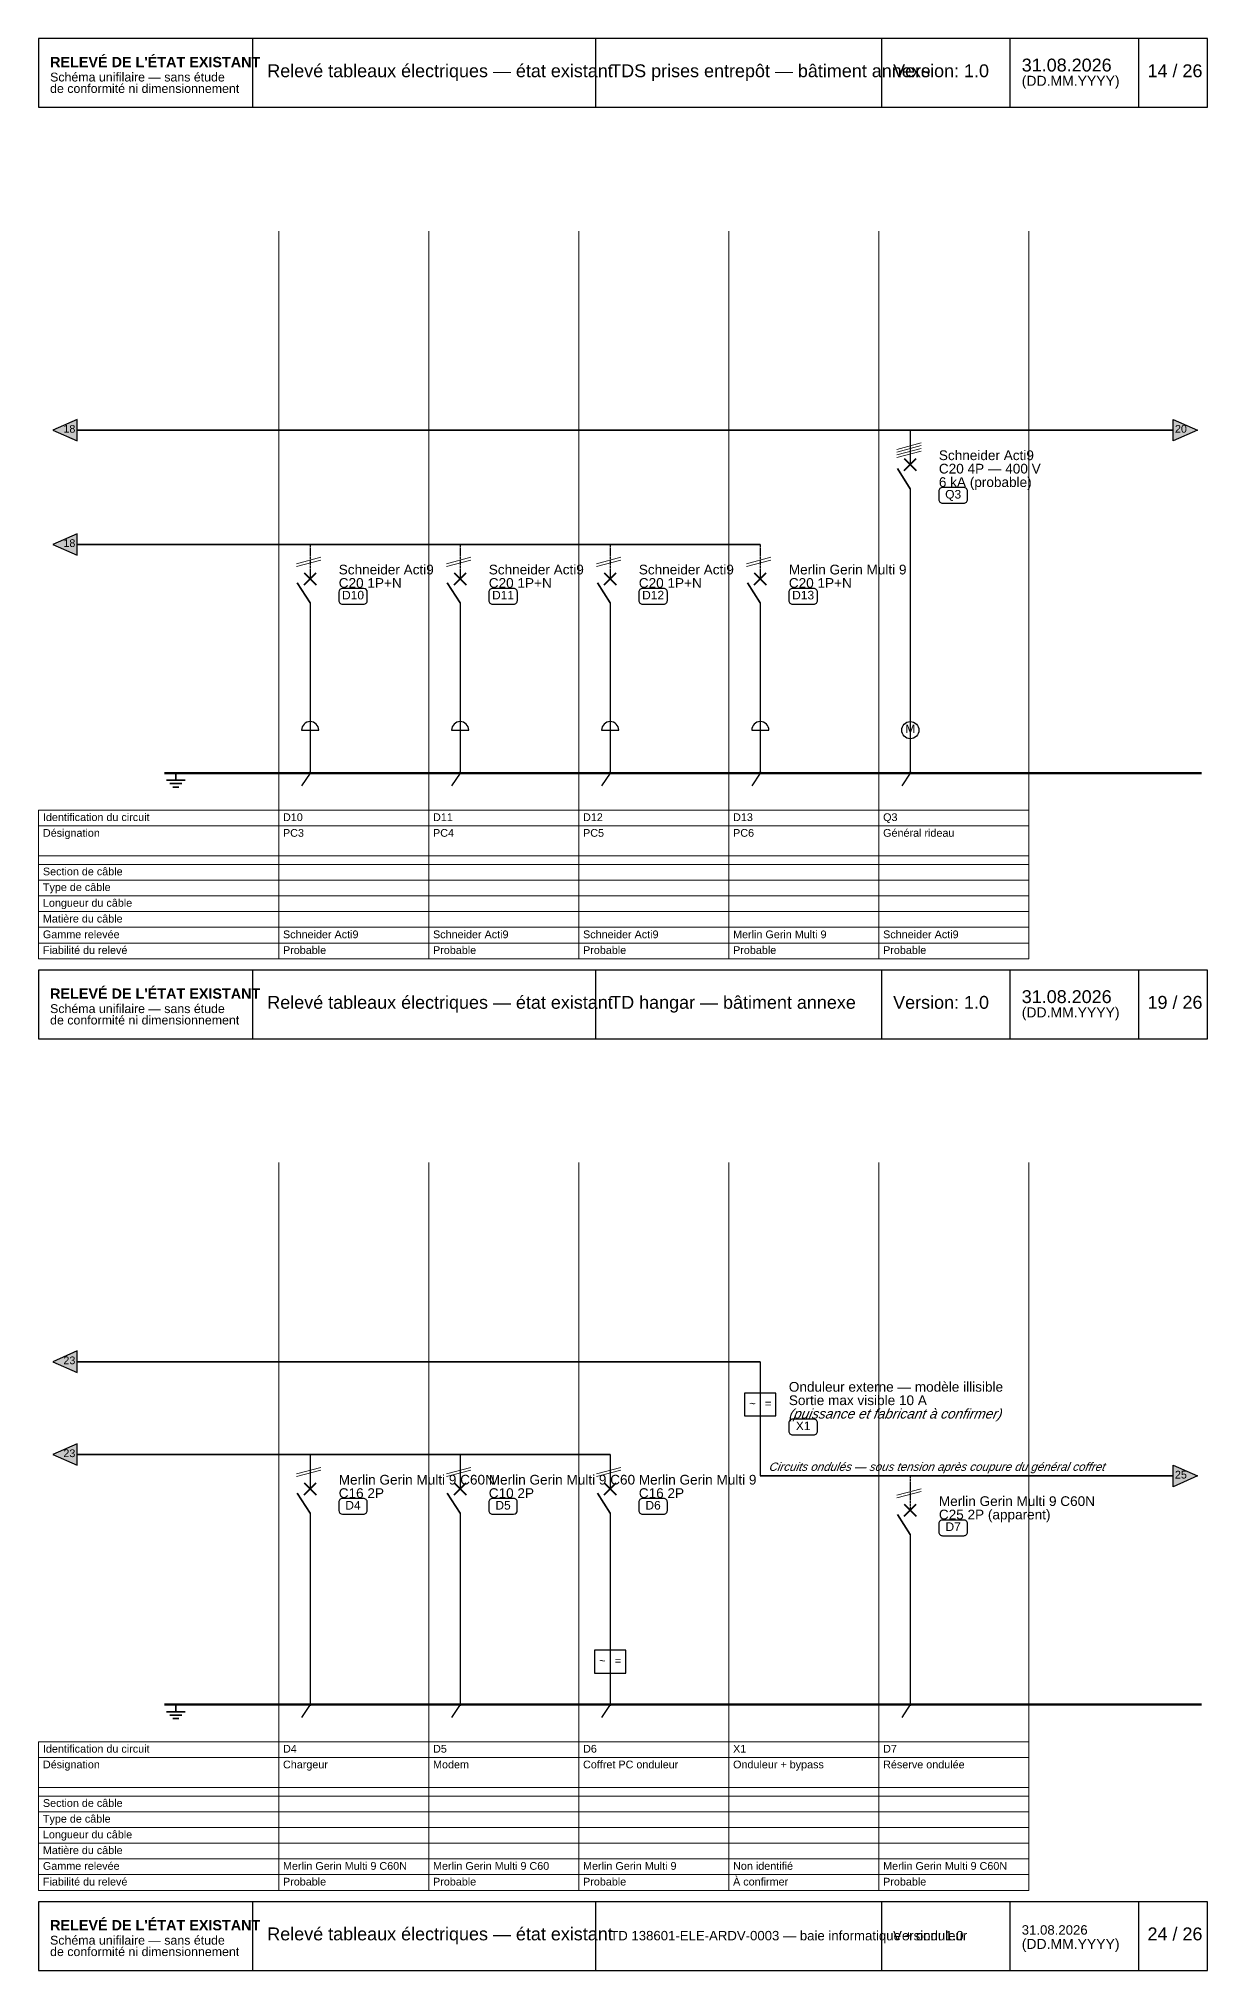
# Model space of a CAD drawing. Header units: millimetres. Extents: x 4 to 1561, y -1145 to 205.
# Drawn here: x 1272.2 to 1560.8, y -915.1 to -438.1 of the extents above; entities that cross this region are included whole.
import ezdxf
from ezdxf.enums import TextEntityAlignment as Align

# ---------------------------------------------------------------- set-up
doc = ezdxf.new("R2010")
doc.units = ezdxf.units.MM
doc.header["$LTSCALE"] = 0.5
doc.linetypes.add('DASHED', pattern=[1.524, 1.27, -0.254])
for name, color, linetype, lineweight in [('RENVOIS_FOLIO', 5, 'CONTINUOUS', 25), ('SCHEMA', 7, 'CONTINUOUS', 35), ('SCHEMA_PROBABLE', 7, 'DASHED', 35), ('SYMBOLES', 7, 'CONTINUOUS', 25), ('TERRE', 3, 'CONTINUOUS', 50), ('TEXTE', 7, 'CONTINUOUS', 13), ('TEXTE_A_CONFIRMER', 1, 'CONTINUOUS', 13), ('TRAME', 253, 'CONTINUOUS', 9)]:
    doc.layers.add(name, color=color, linetype=linetype, lineweight=lineweight)
doc.styles.add('SCHEMA', font='arial.ttf')
doc.styles.add('SCHEMA_GRAS', font='arialbd.ttf')
doc.styles.add('SCHEMA_ITAL', font='ariali.ttf')

msp = doc.modelspace()

# ---------------------------------------------------------------- hatches: boundary and pattern name
at = {"layer": 'RENVOIS_FOLIO'}
for points in [[(1281.76, -532.13), (1275.76, -534.78), (1281.76, -537.42)], [(1552.3, -532.13), (1558.3, -534.78), (1552.3, -537.42)], [(1281.76, -560.35), (1275.76, -563), (1281.76, -565.65)], [(1281.76, -762.13), (1275.76, -764.78), (1281.76, -767.42)], [(1281.76, -785.06), (1275.76, -787.71), (1281.76, -790.35)], [(1552.3, -790.35), (1558.3, -793), (1552.3, -795.65)]]:
    msp.add_hatch(color=7, dxfattribs=at).paths.add_polyline_path(points)
at = {"layer": 'SCHEMA'}
h = msp.add_hatch(color=7, dxfattribs=at)
edge = h.paths.add_edge_path()
edge.add_arc((1339.26, -619.44), 0.388, 0, 360)
h = msp.add_hatch(color=7, dxfattribs=at)
edge = h.paths.add_edge_path()
edge.add_arc((1376.3, -619.44), 0.388, 0, 360)
h = msp.add_hatch(color=7, dxfattribs=at)
edge = h.paths.add_edge_path()
edge.add_arc((1413.34, -619.44), 0.388, 0, 360)
h = msp.add_hatch(color=7, dxfattribs=at)
edge = h.paths.add_edge_path()
edge.add_arc((1450.39, -619.44), 0.388, 0, 360)
h = msp.add_hatch(color=7, dxfattribs=at)
edge = h.paths.add_edge_path()
edge.add_arc((1487.43, -619.44), 0.388, 0, 360)
h = msp.add_hatch(color=7, dxfattribs=at)
edge = h.paths.add_edge_path()
edge.add_arc((1339.26, -849.44), 0.388, 0, 360)
h = msp.add_hatch(color=7, dxfattribs=at)
edge = h.paths.add_edge_path()
edge.add_arc((1376.3, -849.44), 0.388, 0, 360)
h = msp.add_hatch(color=7, dxfattribs=at)
edge = h.paths.add_edge_path()
edge.add_arc((1413.34, -849.44), 0.388, 0, 360)
h = msp.add_hatch(color=7, dxfattribs=at)
edge = h.paths.add_edge_path()
edge.add_arc((1487.43, -849.44), 0.388, 0, 360)

# ---------------------------------------------------------------- linework, layer by layer
at = {"layer": 'RENVOIS_FOLIO'}
for points in [[(1281.76, -532.13), (1275.76, -534.78), (1281.76, -537.42)], [(1552.3, -532.13), (1558.3, -534.78), (1552.3, -537.42)], [(1281.76, -560.35), (1275.76, -563), (1281.76, -565.65)], [(1281.76, -762.13), (1275.76, -764.78), (1281.76, -767.42)], [(1281.76, -785.06), (1275.76, -787.71), (1281.76, -790.35)], [(1552.3, -790.35), (1558.3, -793), (1552.3, -795.65)]]:
    msp.add_lwpolyline(points, close=True, dxfattribs=at)
at = {"layer": 'SCHEMA', "lineweight": 35}
for p, q in [((1281.76, -534.78), (1552.3, -534.78)), ((1484.25, -544.3), (1487.43, -549.24)), ((1281.76, -563), (1450.39, -563)), ((1336.09, -572.52), (1339.26, -577.46)), ((1373.13, -572.52), (1376.3, -577.46)), ((1410.17, -572.52), (1413.34, -577.46)), ((1447.21, -572.52), (1450.39, -577.46)), ((1306.1, -619.44), (1306.1, -621.21)), ((1303.81, -621.21), (1308.39, -621.21)), ((1304.62, -622.06), (1307.58, -622.06)), ((1305.39, -622.9), (1306.81, -622.9)), ((1281.76, -764.78), (1450.39, -764.78)), ((1281.76, -787.71), (1413.34, -787.71)), ((1450.39, -793), (1552.3, -793)), ((1336.09, -797.23), (1339.26, -802.17)), ((1373.13, -797.23), (1376.3, -802.17)), ((1410.17, -797.23), (1413.34, -802.17)), ((1484.25, -802.52), (1487.43, -807.46)), ((1303.81, -851.21), (1308.39, -851.21)), ((1304.62, -852.06), (1307.58, -852.06)), ((1305.39, -852.9), (1306.81, -852.9)), ((1306.1, -849.44), (1306.1, -851.21))]:
    msp.add_line(p, q, dxfattribs=at)
at = {"layer": 'SCHEMA', "lineweight": 30}
for p, q in [((1487.43, -534.78), (1487.43, -543.24)), ((1487.43, -549.24), (1487.43, -619.44)), ((1339.26, -577.46), (1339.26, -619.44)), ((1376.3, -577.46), (1376.3, -619.44)), ((1413.34, -577.46), (1413.34, -619.44)), ((1450.39, -577.46), (1450.39, -619.44)), ((1337.14, -608.86), (1341.38, -608.86)), ((1374.19, -608.86), (1378.42, -608.86)), ((1411.23, -608.86), (1415.46, -608.86)), ((1448.27, -608.86), (1452.5, -608.86)), ((1339.26, -619.44), (1337.14, -622.62)), ((1376.3, -619.44), (1374.19, -622.62)), ((1413.34, -619.44), (1411.23, -622.62)), ((1450.39, -619.44), (1448.27, -622.62)), ((1487.43, -619.44), (1485.31, -622.62)), ((1450.39, -764.78), (1450.39, -773.24)), ((1450.39, -772.54), (1450.39, -778.18)), ((1450.39, -773.24), (1450.39, -779.24)), ((1450.39, -779.24), (1450.39, -793)), ((1339.26, -787.71), (1339.26, -796.17)), ((1376.3, -787.71), (1376.3, -796.17)), ((1413.34, -787.71), (1413.34, -796.17)), ((1339.26, -802.17), (1339.26, -849.44)), ((1376.3, -802.17), (1376.3, -849.44)), ((1413.34, -802.17), (1413.34, -849.44)), ((1487.43, -807.46), (1487.43, -849.44)), ((1413.34, -836.04), (1413.34, -841.68)), ((1339.26, -849.44), (1337.14, -852.62)), ((1376.3, -849.44), (1374.19, -852.62)), ((1413.34, -849.44), (1411.23, -852.62)), ((1487.43, -849.44), (1485.31, -852.62))]:
    msp.add_line(p, q, dxfattribs=at)
at = {"layer": 'SCHEMA', "lineweight": 40}
for p, q in [((1485.95, -544.73), (1488.91, -541.76)), ((1485.95, -541.76), (1488.91, -544.73)), ((1337.78, -572.95), (1340.74, -569.99)), ((1337.78, -569.99), (1340.74, -572.95)), ((1374.82, -572.95), (1377.78, -569.99)), ((1374.82, -569.99), (1377.78, -572.95)), ((1411.86, -572.95), (1414.83, -569.99)), ((1411.86, -569.99), (1414.83, -572.95)), ((1448.9, -572.95), (1451.87, -569.99)), ((1448.9, -569.99), (1451.87, -572.95)), ((1337.78, -797.66), (1340.74, -794.69)), ((1337.78, -794.69), (1340.74, -797.66)), ((1374.82, -797.66), (1377.78, -794.69)), ((1374.82, -794.69), (1377.78, -797.66)), ((1411.86, -797.66), (1414.83, -794.69)), ((1411.86, -794.69), (1414.83, -797.66)), ((1485.95, -802.95), (1488.91, -799.99)), ((1485.95, -799.99), (1488.91, -802.95))]:
    msp.add_line(p, q, dxfattribs=at)
at = {"layer": 'SCHEMA', "lineweight": 30}
for points in [[(1446.51, -778.18), (1454.27, -778.18), (1454.27, -772.54), (1446.51, -772.54)], [(1409.46, -841.68), (1417.22, -841.68), (1417.22, -836.04), (1409.46, -836.04)]]:
    msp.add_lwpolyline(points, close=True, dxfattribs=at)
msp.add_circle((1487.43, -608.86), 2.12, dxfattribs=at)
for centre in [(1339.26, -608.86), (1376.3, -608.86), (1413.34, -608.86), (1450.39, -608.86)]:
    msp.add_arc(centre, 2.12, 0, 180, dxfattribs=at)
at = {"layer": 'SCHEMA_PROBABLE', "lineweight": 30}
for p, q in [((1339.26, -563), (1339.26, -571.47)), ((1376.3, -563), (1376.3, -571.47)), ((1413.34, -563), (1413.34, -571.47)), ((1450.39, -563), (1450.39, -571.47)), ((1487.43, -793), (1487.43, -801.47))]:
    msp.add_line(p, q, dxfattribs=at)
at = {"layer": 'SYMBOLES', "lineweight": 25}
for p, q in [((1325.15, -455.06), (1325.15, -438.13)), ((1409.82, -455.06), (1409.82, -438.13)), ((1480.37, -455.06), (1480.37, -438.13)), ((1512.12, -455.06), (1512.12, -438.13)), ((1543.87, -455.06), (1543.87, -438.13)), ((1325.15, -685.06), (1325.15, -668.13)), ((1409.82, -685.06), (1409.82, -668.13)), ((1480.37, -685.06), (1480.37, -668.13)), ((1512.12, -685.06), (1512.12, -668.13)), ((1543.87, -685.06), (1543.87, -668.13)), ((1325.15, -915.06), (1325.15, -898.13)), ((1409.82, -915.06), (1409.82, -898.13)), ((1480.37, -915.06), (1480.37, -898.13)), ((1512.12, -915.06), (1512.12, -898.13)), ((1543.87, -915.06), (1543.87, -898.13))]:
    msp.add_line(p, q, dxfattribs=at)
at = {"layer": 'SYMBOLES', "lineweight": 20}
for p, q in [((1484.08, -539.54), (1490.07, -537.95)), ((1484.08, -540.21), (1490.07, -538.62)), ((1484.08, -540.88), (1490.07, -539.29)), ((1484.08, -541.55), (1490.07, -539.96)), ((1335.91, -567.76), (1341.91, -566.17)), ((1335.91, -568.43), (1341.91, -566.85)), ((1372.95, -567.76), (1378.95, -566.17)), ((1372.95, -568.43), (1378.95, -566.85)), ((1409.99, -567.76), (1415.99, -566.17)), ((1409.99, -568.43), (1415.99, -566.85)), ((1447.03, -567.76), (1453.03, -566.17)), ((1447.03, -568.43), (1453.03, -566.85)), ((1335.91, -792.47), (1341.91, -790.88)), ((1335.91, -793.14), (1341.91, -791.55)), ((1372.95, -792.47), (1378.95, -790.88)), ((1372.95, -793.14), (1378.95, -791.55)), ((1409.99, -792.47), (1415.99, -790.88)), ((1409.99, -793.14), (1415.99, -791.55)), ((1484.08, -797.76), (1490.07, -796.17)), ((1484.08, -798.43), (1490.07, -796.85))]:
    msp.add_line(p, q, dxfattribs=at)
at = {"layer": 'SYMBOLES', "lineweight": 15}
for p, q in [((1272.23, -628.62), (1516.71, -628.62)), ((1272.23, -665.31), (1272.23, -628.62)), ((1331.5, -665.31), (1331.5, -628.62)), ((1368.54, -665.31), (1368.54, -628.62)), ((1405.58, -665.31), (1405.58, -628.62)), ((1442.62, -665.31), (1442.62, -628.62)), ((1479.67, -665.31), (1479.67, -628.62)), ((1516.71, -665.31), (1516.71, -628.62)), ((1272.23, -632.5), (1516.71, -632.5)), ((1272.23, -639.91), (1516.71, -639.91)), ((1272.23, -642.02), (1516.71, -642.02)), ((1272.23, -645.9), (1516.71, -645.9)), ((1272.23, -649.78), (1516.71, -649.78)), ((1272.23, -653.66), (1516.71, -653.66)), ((1272.23, -657.54), (1516.71, -657.54)), ((1272.23, -661.42), (1516.71, -661.42)), ((1272.23, -665.31), (1516.71, -665.31)), ((1272.23, -858.62), (1516.71, -858.62)), ((1272.23, -895.31), (1272.23, -858.62)), ((1272.23, -862.5), (1516.71, -862.5)), ((1331.5, -895.31), (1331.5, -858.62)), ((1368.54, -895.31), (1368.54, -858.62)), ((1405.58, -895.31), (1405.58, -858.62)), ((1442.62, -895.31), (1442.62, -858.62)), ((1479.67, -895.31), (1479.67, -858.62)), ((1516.71, -895.31), (1516.71, -858.62)), ((1272.23, -869.91), (1516.71, -869.91)), ((1272.23, -872.02), (1516.71, -872.02)), ((1272.23, -875.9), (1516.71, -875.9)), ((1272.23, -879.78), (1516.71, -879.78)), ((1272.23, -883.66), (1516.71, -883.66)), ((1272.23, -887.54), (1516.71, -887.54)), ((1272.23, -891.42), (1516.71, -891.42)), ((1272.23, -895.31), (1516.71, -895.31))]:
    msp.add_line(p, q, dxfattribs=at)
at = {"layer": 'SYMBOLES', "lineweight": 25}
for points in [[(1272.23, -455.06), (1560.77, -455.06), (1560.77, -438.13), (1272.23, -438.13)], [(1272.23, -685.06), (1560.77, -685.06), (1560.77, -668.13), (1272.23, -668.13)], [(1272.23, -915.06), (1560.77, -915.06), (1560.77, -898.13), (1272.23, -898.13)]]:
    msp.add_lwpolyline(points, close=True, dxfattribs=at)
for points in [[(1495.4, -552.84), (1500.62, -552.84, 0.414214), (1501.54, -551.92), (1501.54, -549.88, 0.414214), (1500.62, -548.96), (1495.4, -548.96, 0.414214), (1494.48, -549.88), (1494.48, -551.92, 0.414214)], [(1347.23, -577.75), (1352.46, -577.75, 0.414214), (1353.37, -576.83), (1353.37, -574.78, 0.414214), (1352.46, -573.87), (1347.23, -573.87, 0.414214), (1346.32, -574.78), (1346.32, -576.83, 0.414214)], [(1384.28, -577.75), (1389.5, -577.75, 0.414214), (1390.42, -576.83), (1390.42, -574.78, 0.414214), (1389.5, -573.87), (1384.28, -573.87, 0.414214), (1383.36, -574.78), (1383.36, -576.83, 0.414214)], [(1421.32, -577.75), (1426.54, -577.75, 0.414214), (1427.46, -576.83), (1427.46, -574.78, 0.414214), (1426.54, -573.87), (1421.32, -573.87, 0.414214), (1420.4, -574.78), (1420.4, -576.83, 0.414214)], [(1458.36, -577.75), (1463.58, -577.75, 0.414214), (1464.5, -576.83), (1464.5, -574.78, 0.414214), (1463.58, -573.87), (1458.36, -573.87, 0.414214), (1457.44, -574.78), (1457.44, -576.83, 0.414214)], [(1458.36, -782.84), (1463.58, -782.84, 0.414214), (1464.5, -781.92), (1464.5, -779.88, 0.414214), (1463.58, -778.96), (1458.36, -778.96, 0.414214), (1457.44, -779.88), (1457.44, -781.92, 0.414214)], [(1347.23, -802.45), (1352.45, -802.45, 0.414214), (1353.37, -801.54), (1353.37, -799.49, 0.414214), (1352.45, -798.57), (1347.23, -798.57, 0.414214), (1346.32, -799.49), (1346.32, -801.54, 0.414214)], [(1384.28, -802.45), (1389.5, -802.45, 0.414214), (1390.41, -801.54), (1390.41, -799.49, 0.414214), (1389.5, -798.57), (1384.28, -798.57, 0.414214), (1383.36, -799.49), (1383.36, -801.54, 0.414214)], [(1421.32, -802.45), (1426.54, -802.45, 0.414214), (1427.46, -801.54), (1427.46, -799.49, 0.414214), (1426.54, -798.57), (1421.32, -798.57, 0.414214), (1420.4, -799.49), (1420.4, -801.54, 0.414214)], [(1495.4, -807.75), (1500.62, -807.75, 0.414214), (1501.54, -806.83), (1501.54, -804.78, 0.414214), (1500.62, -803.87), (1495.4, -803.87, 0.414214), (1494.48, -804.78), (1494.48, -806.83, 0.414214)]]:
    msp.add_lwpolyline(points, format="xyb", close=True, dxfattribs=at)
at = {"layer": 'TERRE', "color": 3}
for p, q in [((1303.28, -619.44), (1559.36, -619.44)), ((1303.28, -849.44), (1559.36, -849.44))]:
    msp.add_line(p, q, dxfattribs=at)
at = {"layer": 'TERRE', "color": 2, "linetype": 'DASHED'}
for p, q in [((1304.69, -619.44), (1559.36, -619.44)), ((1304.69, -849.44), (1559.36, -849.44))]:
    msp.add_line(p, q, dxfattribs=at)
at = {"layer": 'TRAME'}
for p, q in [((1331.5, -665.31), (1331.5, -485.64)), ((1368.54, -665.31), (1368.54, -485.64)), ((1405.58, -665.31), (1405.58, -485.64)), ((1442.62, -665.31), (1442.62, -485.64)), ((1479.67, -665.31), (1479.67, -485.64)), ((1516.71, -665.31), (1516.71, -485.64)), ((1331.5, -895.31), (1331.5, -715.64)), ((1368.54, -895.31), (1368.54, -715.64)), ((1405.58, -895.31), (1405.58, -715.64)), ((1442.62, -895.31), (1442.62, -715.64)), ((1479.67, -895.31), (1479.67, -715.64)), ((1516.71, -895.31), (1516.71, -715.64))]:
    msp.add_line(p, q, dxfattribs=at)

# ---------------------------------------------------------------- texts
at = {"layer": 'TEXTE'}
for s, height, style, p in [("RELEVÉ DE L'ÉTAT EXISTANT", 2.54, 'SCHEMA_GRAS', (1275.06, -445.18)), ('31.08.2026', 3.175, 'SCHEMA', (1514.94, -446.24)), ('Schéma unifilaire — sans étude', 2.1872, 'SCHEMA', (1275.06, -448.71)), ('Relevé tableaux électriques — état existant', 3.175, 'SCHEMA', (1328.68, -447.65)), ('TDS prises entrepôt — bâtiment annexe', 3.175, 'SCHEMA', (1413.34, -447.65)), ('Version: 1.0', 3.175, 'SCHEMA', (1483.19, -447.65)), ('(DD.MM.YYYY)', 2.4694, 'SCHEMA', (1514.94, -449.77)), ('14 / 26', 3.175, 'SCHEMA', (1545.99, -447.65)), ('de conformité ni dimensionnement', 2.1872, 'SCHEMA', (1275.06, -451.53)), ('Schneider Acti9', 2.3989, 'SCHEMA', (1494.48, -542.19)), ('C20 4P — 400 V', 2.3989, 'SCHEMA', (1494.48, -545.5)), ('6 kA (probable)', 2.3989, 'SCHEMA', (1494.48, -548.82)), ('Schneider Acti9', 2.3989, 'SCHEMA', (1346.32, -570.41)), ('C20 1P+N', 2.399, 'SCHEMA', (1346.32, -573.72)), ('Schneider Acti9', 2.3989, 'SCHEMA', (1383.36, -570.41)), ('C20 1P+N', 2.399, 'SCHEMA', (1383.36, -573.72)), ('Schneider Acti9', 2.3989, 'SCHEMA', (1420.4, -570.41)), ('C20 1P+N', 2.399, 'SCHEMA', (1420.4, -573.72)), ('C20 1P+N', 2.399, 'SCHEMA', (1457.44, -573.72)), ('Merlin Gerin Multi 9', 2.3989, 'SCHEMA', (1457.44, -570.41)), ('Identification du circuit', 1.905, 'SCHEMA', (1273.29, -631.3)), ('D10', 1.905, 'SCHEMA', (1332.56, -631.3)), ('D11', 1.905, 'SCHEMA', (1369.6, -631.3)), ('D12', 1.905, 'SCHEMA', (1406.64, -631.3)), ('D13', 1.905, 'SCHEMA', (1443.68, -631.3)), ('Q3', 1.905, 'SCHEMA', (1480.72, -631.3)), ('Désignation', 1.905, 'SCHEMA', (1273.29, -635.18)), ('PC3', 1.905, 'SCHEMA', (1332.56, -635.18)), ('PC4', 1.905, 'SCHEMA', (1369.6, -635.18)), ('PC5', 1.905, 'SCHEMA', (1406.64, -635.18)), ('PC6', 1.905, 'SCHEMA', (1443.68, -635.18)), ('Général rideau', 1.905, 'SCHEMA', (1480.72, -635.18)), ('Section de câble', 1.905, 'SCHEMA', (1273.29, -644.7)), ('Type de câble', 1.905, 'SCHEMA', (1273.29, -648.58)), ('Longueur du câble', 1.905, 'SCHEMA', (1273.29, -652.46)), ('Matière du câble', 1.905, 'SCHEMA', (1273.29, -656.35)), ('Gamme relevée', 1.905, 'SCHEMA', (1273.29, -660.23)), ('Fiabilité du relevé', 1.905, 'SCHEMA', (1273.29, -664.11)), ('Schneider Acti9', 1.905, 'SCHEMA', (1332.56, -660.23)), ('Probable', 1.905, 'SCHEMA', (1332.56, -664.11)), ('Schneider Acti9', 1.905, 'SCHEMA', (1369.6, -660.23)), ('Probable', 1.905, 'SCHEMA', (1369.6, -664.11)), ('Schneider Acti9', 1.905, 'SCHEMA', (1406.64, -660.23)), ('Probable', 1.905, 'SCHEMA', (1406.64, -664.11)), ('Merlin Gerin Multi 9', 1.905, 'SCHEMA', (1443.68, -660.23)), ('Probable', 1.905, 'SCHEMA', (1443.68, -664.11)), ('Schneider Acti9', 1.905, 'SCHEMA', (1480.72, -660.23)), ('Probable', 1.905, 'SCHEMA', (1480.72, -664.11)), ("RELEVÉ DE L'ÉTAT EXISTANT", 2.54, 'SCHEMA_GRAS', (1275.06, -675.18)), ('Schéma unifilaire — sans étude', 2.1872, 'SCHEMA', (1275.06, -678.71)), ('Relevé tableaux électriques — état existant', 3.175, 'SCHEMA', (1328.68, -677.65)), ('TD hangar — bâtiment annexe', 3.175, 'SCHEMA', (1413.34, -677.65)), ('Version: 1.0', 3.175, 'SCHEMA', (1483.19, -677.65)), ('31.08.2026', 3.175, 'SCHEMA', (1514.94, -676.24)), ('(DD.MM.YYYY)', 2.4694, 'SCHEMA', (1514.94, -679.77)), ('19 / 26', 3.175, 'SCHEMA', (1545.99, -677.65)), ('de conformité ni dimensionnement', 2.1872, 'SCHEMA', (1275.06, -681.53)), ('Onduleur externe — modèle illisible', 2.3989, 'SCHEMA', (1457.44, -772.19)), ('Sortie max visible 10 A', 2.3989, 'SCHEMA', (1457.44, -775.5)), ('C16 2P', 2.399, 'SCHEMA', (1346.32, -798.43)), ('Merlin Gerin Multi 9 C60N', 2.3989, 'SCHEMA', (1346.32, -795.12)), ('C10 2P', 2.399, 'SCHEMA', (1383.36, -798.43)), ('Merlin Gerin Multi 9 C60', 2.3989, 'SCHEMA', (1383.36, -795.12)), ('C16 2P', 2.399, 'SCHEMA', (1420.4, -798.43)), ('Merlin Gerin Multi 9', 2.3989, 'SCHEMA', (1420.4, -795.12)), ('C25 2P (apparent)', 2.3989, 'SCHEMA', (1494.48, -803.72)), ('Merlin Gerin Multi 9 C60N', 2.3989, 'SCHEMA', (1494.48, -800.41)), ('Désignation', 1.905, 'SCHEMA', (1273.29, -865.18)), ('Identification du circuit', 1.905, 'SCHEMA', (1273.29, -861.3)), ('Chargeur', 1.905, 'SCHEMA', (1332.56, -865.18)), ('D4', 1.905, 'SCHEMA', (1332.56, -861.3)), ('D5', 1.905, 'SCHEMA', (1369.6, -861.3)), ('Modem', 1.905, 'SCHEMA', (1369.6, -865.18)), ('Coffret PC onduleur', 1.905, 'SCHEMA', (1406.64, -865.18)), ('D6', 1.905, 'SCHEMA', (1406.64, -861.3)), ('X1', 1.905, 'SCHEMA', (1443.68, -861.3)), ('Onduleur + bypass', 1.905, 'SCHEMA', (1443.68, -865.18)), ('D7', 1.905, 'SCHEMA', (1480.72, -861.3)), ('Réserve ondulée', 1.905, 'SCHEMA', (1480.72, -865.18)), ('Section de câble', 1.905, 'SCHEMA', (1273.29, -874.7)), ('Type de câble', 1.905, 'SCHEMA', (1273.29, -878.58)), ('Longueur du câble', 1.905, 'SCHEMA', (1273.29, -882.46)), ('Matière du câble', 1.905, 'SCHEMA', (1273.29, -886.35)), ('Gamme relevée', 1.905, 'SCHEMA', (1273.29, -890.23)), ('Merlin Gerin Multi 9 C60N', 1.905, 'SCHEMA', (1332.56, -890.23)), ('Merlin Gerin Multi 9 C60', 1.905, 'SCHEMA', (1369.6, -890.23)), ('Merlin Gerin Multi 9', 1.905, 'SCHEMA', (1406.64, -890.23)), ('Non identifié', 1.905, 'SCHEMA', (1443.68, -890.23)), ('Merlin Gerin Multi 9 C60N', 1.905, 'SCHEMA', (1480.72, -890.23)), ('Fiabilité du relevé', 1.905, 'SCHEMA', (1273.29, -894.11)), ('Probable', 1.905, 'SCHEMA', (1332.56, -894.11)), ('Probable', 1.905, 'SCHEMA', (1369.6, -894.11)), ('Probable', 1.905, 'SCHEMA', (1406.64, -894.11)), ('Probable', 1.905, 'SCHEMA', (1480.72, -894.11)), ("RELEVÉ DE L'ÉTAT EXISTANT", 2.54, 'SCHEMA_GRAS', (1275.06, -905.18)), ('Relevé tableaux électriques — état existant', 3.175, 'SCHEMA', (1328.68, -907.65)), ('TD 138601-ELE-ARDV-0003 — baie informatique + onduleur', 2.3283, 'SCHEMA', (1413.34, -907.65)), ('Version: 1.0', 2.3283, 'SCHEMA', (1483.19, -907.65)), ('31.08.2026', 2.328, 'SCHEMA', (1514.94, -906.24)), ('24 / 26', 3.175, 'SCHEMA', (1545.99, -907.65)), ('de conformité ni dimensionnement', 2.1872, 'SCHEMA', (1275.06, -911.53)), ('Schéma unifilaire — sans étude', 2.1872, 'SCHEMA', (1275.06, -908.71)), ('(DD.MM.YYYY)', 2.4694, 'SCHEMA', (1514.94, -909.77))]:
    msp.add_text(s, height=height, dxfattribs=dict(at, style=style)).set_placement(p)
at = {"layer": 'TEXTE', "style": 'SCHEMA'}
for s, height, p in [('18', 1.905, (1279.82, -535.41)), ('20', 1.905, (1554.24, -535.41)), ('Q3', 2.117, (1498.01, -551.68)), ('18', 1.905, (1279.82, -563.63)), ('D10', 2.117, (1349.85, -576.58)), ('D11', 2.117, (1386.89, -576.58)), ('D12', 2.117, (1423.93, -576.58)), ('D13', 2.117, (1460.97, -576.58)), ('M', 2.12, (1487.43, -609.6)), ('23', 1.905, (1279.82, -765.41)), ('~', 1.98, (1448.45, -776.07)), ('=', 1.98, (1452.33, -776.07)), ('X1', 2.117, (1460.97, -781.68)), ('23', 1.905, (1279.82, -788.34)), ('25', 1.905, (1554.24, -793.63)), ('D4', 2.117, (1349.84, -801.29)), ('D5', 2.117, (1386.89, -801.29)), ('D6', 2.117, (1423.93, -801.29)), ('D7', 2.117, (1498.01, -806.58)), ('~', 1.98, (1411.4, -839.57)), ('=', 1.98, (1415.28, -839.57))]:
    msp.add_text(s, height=height, dxfattribs=at).set_placement(p, align=Align.CENTER)
at = {"layer": 'TEXTE', "style": 'SCHEMA_ITAL', "oblique": 12}
msp.add_text('Circuits ondulés — sous tension après coupure du général coffret', height=2.0461, dxfattribs=at).set_placement((1452.5, -791.73))
at = {"layer": 'TEXTE_A_CONFIRMER', "style": 'SCHEMA_ITAL', "oblique": 12}
msp.add_text('(puissance et fabricant à confirmer)', height=2.3989, dxfattribs=at).set_placement((1457.44, -778.82))
at = {"layer": 'TEXTE_A_CONFIRMER', "style": 'SCHEMA'}
msp.add_text('À confirmer', height=1.905, dxfattribs=at).set_placement((1443.68, -894.11))

doc.saveas('drawing.dxf')
